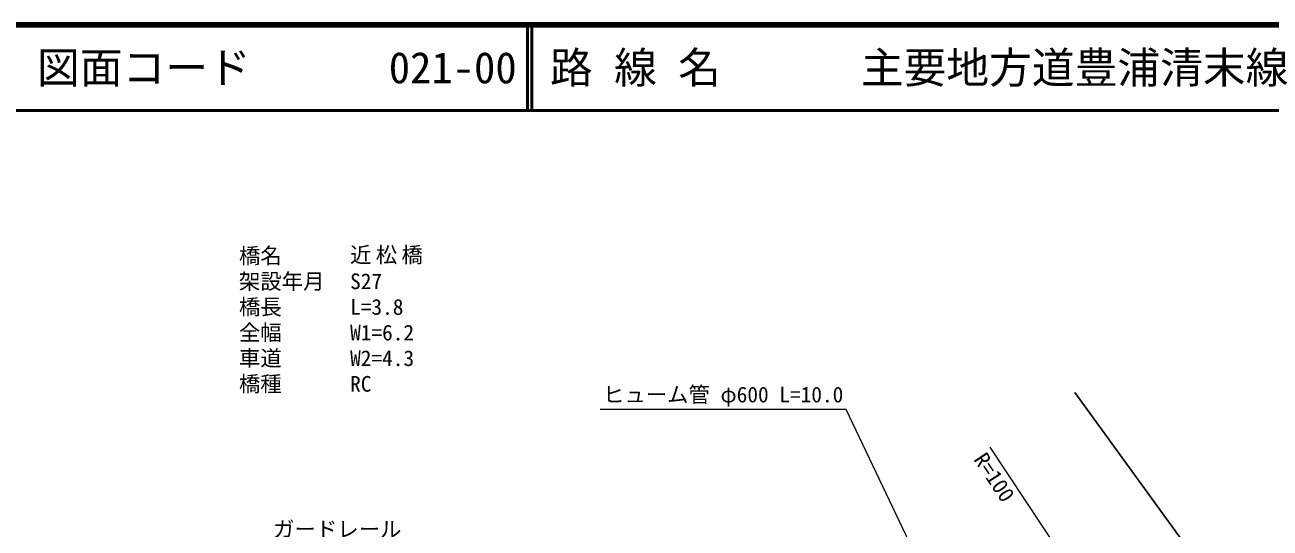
# Model space of a CAD drawing. Units: millimetres, scale not verified. Extents: x 40000 to 680000, y 20000 to 380000.
# Drawn here: x 118962 to 264600, y 321123 to 380000 of the extents above; entities that cross this region are included whole.
import ezdxf
from ezdxf.enums import TextEntityAlignment as Align

# ---------------------------------------------------------------- set-up
doc = ezdxf.new("R2010")
doc.units = ezdxf.units.MM
doc.header["$LTSCALE"] = 1000
doc.layers.add('M-BMK-HTXT', color=7, linetype='Continuous')
doc.layers.add('M-TTL-TXT', color=7, linetype='Continuous')
for name, color, linetype, lineweight in [('M-BMK-OTRS', 5, 'Continuous', 25), ('M-STR-HTXT', 7, 'Continuous', 13), ('M-TTL', 2, 'Continuous', 140), ('M-TTL-LINE', 7, 'Continuous', 50)]:
    doc.layers.add(name, color=color, linetype=linetype, lineweight=lineweight)
doc.styles.add('ＭＳ ゴシック', font='')
doc.styles.get('ＭＳ ゴシック').set_extended_font_data('MS Gothic')

msp = doc.modelspace()

# ---------------------------------------------------------------- linework, layer by layer
at = {"layer": 'M-BMK-OTRS'}
msp.add_line((256431, 316766), (241758, 337007), dxfattribs=at)
at = {"layer": 'M-STR-HTXT'}
msp.add_line((245672, 309764), (231853, 330597), dxfattribs=at)
msp.add_lwpolyline([(230582, 302329), (215000, 335000), (186250, 335000)], dxfattribs=at)
at = {"layer": 'M-TTL'}
msp.add_line((680000, 380000), (40000, 380000), dxfattribs=at)
at = {"layer": 'M-TTL-LINE'}
for p, q in [((177750, 380000), (177750, 370000)), ((178250, 380000), (178250, 370000)), ((40000, 370000), (680000, 370000))]:
    msp.add_line(p, q, dxfattribs=at)

# ---------------------------------------------------------------- texts
at = {"layer": 'M-BMK-HTXT', "style": 'ＭＳ ゴシック'}
for s, p in [('橋名', (144000, 353000)), ('架設年月', (144000, 350000)), ('S27', (157000, 350000)), ('橋長', (144000, 347000)), ('L=3.8', (157000, 347000)), ('全幅', (144000, 344000)), ('W1=6.2', (157000, 344000)), ('車道', (144000, 341000)), ('W2=4.3', (157000, 341000)), ('橋種', (144000, 338000)), ('RC', (157000, 338000))]:
    msp.add_text(s, height=1833, dxfattribs=at).set_placement(p, align=Align.MIDDLE_LEFT)
at = {"layer": 'M-BMK-HTXT', "insert": (157000, 353000), "char_height": 1833, "attachment_point": 4, "style": 'ＭＳ ゴシック'}
msp.add_mtext('\\T1.2;近松橋', dxfattribs=at)
at = {"layer": 'M-STR-HTXT', "style": 'ＭＳ ゴシック'}
for s, p in [('ヒューム管 φ600 L=10.0', (200625, 336750)), ('ガードレール', (155500, 321000))]:
    msp.add_text(s, height=1833, dxfattribs=at).set_placement(p, align=Align.MIDDLE_CENTER)
msp.add_text('R=100', height=1833, rotation=303.558, dxfattribs=at).set_placement((232354, 327063), align=Align.MIDDLE_CENTER)
at = {"layer": 'M-TTL-TXT', "style": 'ＭＳ ゴシック'}
for s, p in [('路 線 名', (180380, 375000)), ('主要地方道豊浦清末線', (216734, 375000)), ('図面コード', (120380, 375000)), ('021-00', (161521, 375000))]:
    msp.add_text(s, height=3666, dxfattribs=at).set_placement(p, align=Align.MIDDLE_LEFT)

doc.saveas('drawing.dxf')
